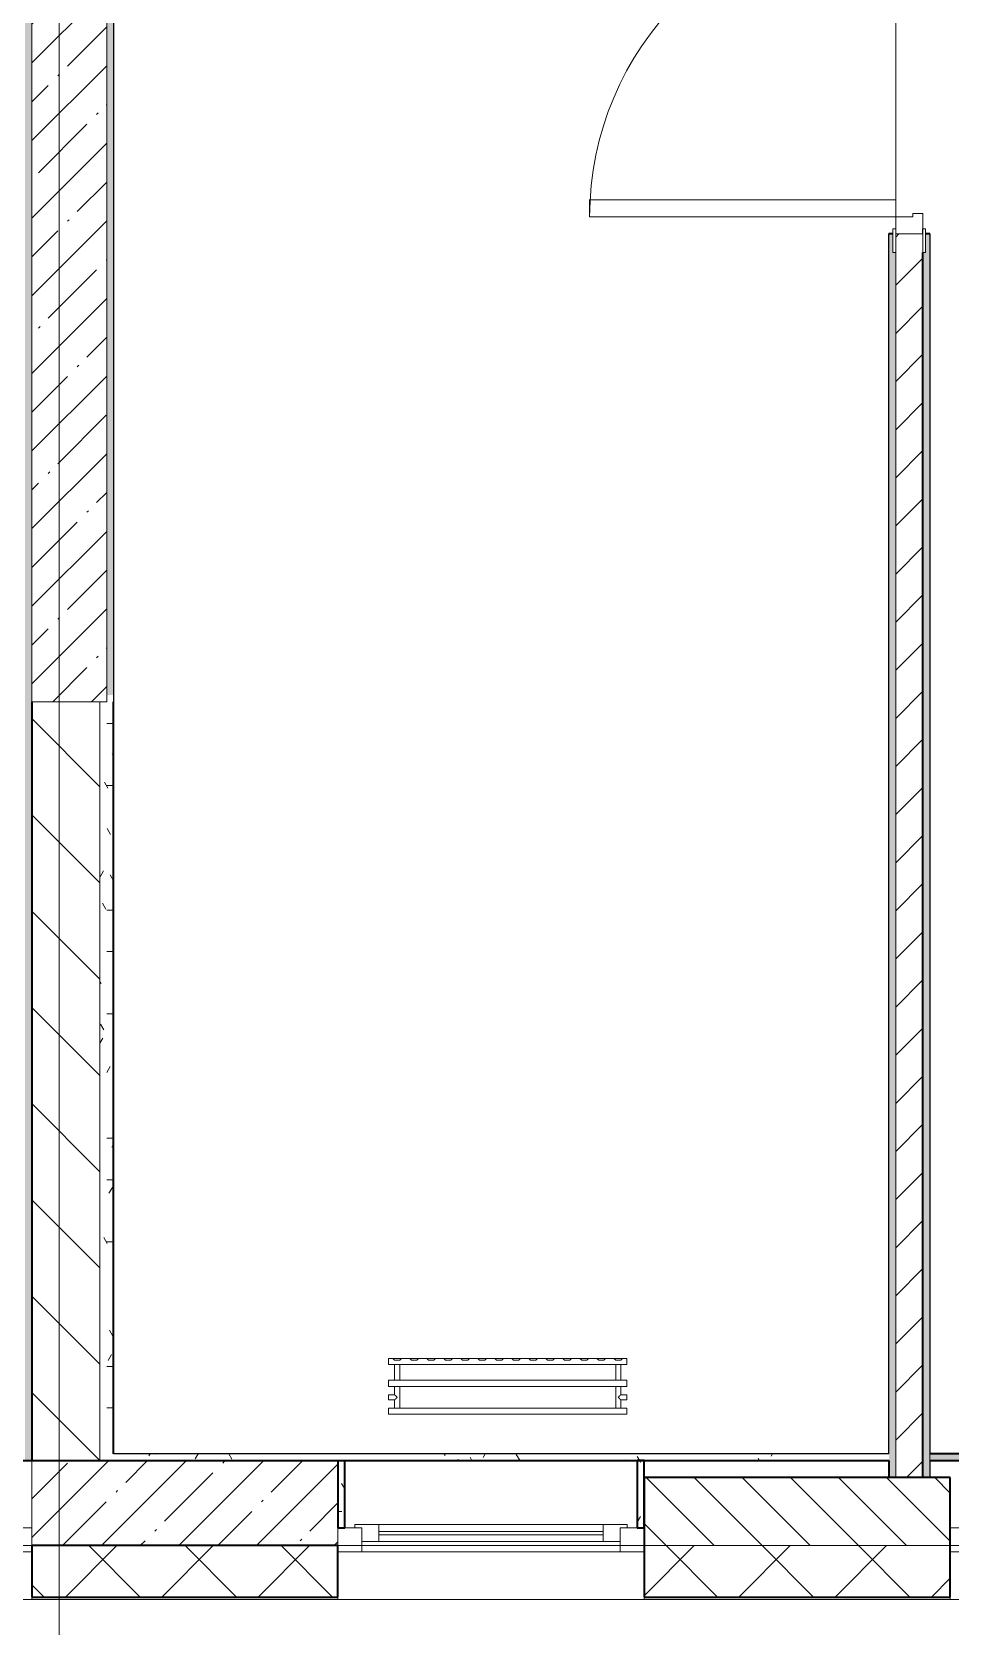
# Model space of a CAD drawing. Header units: millimetres. Extents: x 3914 to 443608, y -156176 to 78197.
# Drawn here: x 422550 to 425250, y -146313 to -141628 of the extents above; entities that cross this region are included whole.
import ezdxf

# ---------------------------------------------------------------- set-up
doc = ezdxf.new("R2010")
doc.units = ezdxf.units.MM
for name, color, linetype, lineweight in [('A-DOOR-1', 7, 'Continuous', 5), ('A-FLOR', 7, 'Continuous', 9), ('A-GLAZ', 7, 'Continuous', 9), ('A-GLAZ-1', 7, 'Continuous', 5), ('A-WALL', 7, 'Continuous', 5), ('A-WALL-1', 7, 'Continuous', 35), ('I-WALL', 7, 'Continuous', 5), ('S-COLS-1', 7, 'Continuous', 5), ('Оси', 7, 'Continuous', 9)]:
    doc.layers.add(name, color=color, linetype=linetype, lineweight=lineweight)
for name, color, linetype, lineweight, true_color in [('A-DOOR-FRAM-1', 7, 'Continuous', 5, 0xc0c0c0), ('A-WALL-FNSH-1', 9, 'Continuous', 5, 0x808080), ('M-EQPM-1', 7, 'Continuous', 9, 0xb2b2b2)]:
    doc.layers.add(name, color=color, linetype=linetype, lineweight=lineweight, true_color=true_color)
pattern_1 = [(45, (315419.7, -145976.68), (-114.04925, 114.04925), []), (45, (315533.75, -145976.68), (-114.04925, 114.04925), [201.612, -40.322, 6.706, -33.617])]
pattern_2 = [(0, (315419.7, -145976.68), (243.84, 60.96), [20.117, -162.763, 20.117, -162.763, -975.36]), (0, (315419.7, -145976.68), (243.84, 60.96), [-365.76, 20.117, -345.643, 20.117, -162.763, -426.72]), (0, (315419.7, -145976.68), (243.84, 60.96), [-914.4, 20.117, -101.803, 20.117, -284.683]), (120, (315511.14, -145946.2), (-174.71291, 180.691634), [20.117, -162.763, 20.117, -162.763, -975.36]), (120, (315511.14, -145946.2), (-174.71291, 180.691634), [-365.76, 20.117, -345.643, 20.117, -162.763, -426.72]), (120, (315511.14, -145946.2), (-174.71291, 180.691634), [-914.4, 20.117, -101.803, 20.117, -284.683]), (240, (315541.62, -145824.28), (-69.12709, -241.651634), [20.117, -162.763, 20.117, -162.763, -975.36]), (240, (315541.62, -145824.28), (-69.12709, -241.651634), [-365.76, 20.117, -345.643, 20.117, -162.763, -426.72]), (240, (315541.62, -145824.28), (-69.12709, -241.651634), [-914.4, 20.117, -101.803, 20.117, -284.683])]

# ---------------------------------------------------------------- blocks, each defined once
blk = doc.blocks.new('120_Окно_СКБ_1Ст - 120_Окно_СКБ_1Ст 900х2500_h_ с форточкой-V552-Объем проектирования 3 этажа')
at = {"layer": 'A-GLAZ'}
for p, q in [((-450, -127), (-450, -57)), ((-450, -57), (-380, -57)), ((-380, -57), (-380, -127)), ((380, -87), (-380, -87)), ((-380, -87), (-380, -127)), ((-330, -137), (-330, -87)), ((330, -137), (330, -87)), ((380, -127), (380, -57)), ((380, -57), (450, -57)), ((380, -127), (380, -87)), ((450, -57), (450, -127)), ((-380, -127), (-450, -127)), ((-380, -127), (-400, -127)), ((-400, -127), (-400, -137)), ((-400, -137), (400, -137)), ((400, -137), (-400, -137)), ((450, -127), (380, -127)), ((400, -127), (380, -127)), ((400, -137), (400, -127))]:
    blk.add_line(p, q, dxfattribs=at)
at = {"layer": 'A-GLAZ-1'}
for p, q in [((450, -57), (-450, -57)), ((-430, -127), (-400, -127)), ((-330, -107), (330, -107)), ((330, -117), (-330, -117)), ((400, -127), (430, -127))]:
    blk.add_line(p, q, dxfattribs=at)
blk = doc.blocks.new('120_Окно_СКБ_1Ст - 120_Окно_СКБ_1Ст 900х2500_h_ с форточкой-V606-Объем проектирования 3 этажа')
at = {"layer": 'A-GLAZ'}
for p, q in [((-450, -127), (-450, -57)), ((-450, -57), (-380, -57)), ((-380, -57), (-380, -127)), ((380, -87), (-380, -87)), ((-380, -87), (-380, -127)), ((-330, -137), (-330, -87)), ((330, -137), (330, -87)), ((380, -127), (380, -57)), ((380, -57), (450, -57)), ((380, -127), (380, -87)), ((450, -57), (450, -127)), ((-380, -127), (-450, -127)), ((-380, -127), (-400, -127)), ((-400, -127), (-400, -137)), ((-400, -137), (400, -137)), ((400, -137), (-400, -137)), ((450, -127), (380, -127)), ((400, -127), (380, -127)), ((400, -137), (400, -127))]:
    blk.add_line(p, q, dxfattribs=at)
at = {"layer": 'A-GLAZ-1'}
for p, q in [((450, -57), (-450, -57)), ((-430, -127), (-400, -127)), ((-330, -107), (330, -107)), ((330, -117), (-330, -117)), ((400, -127), (430, -127))]:
    blk.add_line(p, q, dxfattribs=at)
blk = doc.blocks.new('radiator_prado_classic_z_tip_30_po exemplyaru - Classic Z Тип 30-300-V689-Объем проектирования 3 этажа')
at = {"layer": 'M-EQPM-1'}
for p, q in [((0, 228), (0, 210)), ((700, 228), (0, 228)), ((0, 210), (0, 228)), ((0, 228), (12.5, 228)), ((0, 210), (700, 210)), ((17.8, 210), (0, 210)), ((12.5, 228), (37.5, 228)), ((37.5, 228), (12.5, 228)), ((12.5, 228), (37.5, 228)), ((12.5, 228), (17.5, 223)), ((12.5, 228), (17.5, 223)), ((32.5, 223), (17.5, 223)), ((17.5, 223), (32.5, 223)), ((17.5, 210), (17.5, 164)), ((17.5, 210), (17.5, 164)), ((17.8, 210), (17.5, 210)), ((17.5, 210), (17.8, 210)), ((17.8, 210), (17.5, 210)), ((17.5, 210), (32.5, 210)), ((32.2, 210), (17.8, 210)), ((17.8, 210), (32.2, 210)), ((18.5, 210), (17.8, 210)), ((21.3, 210), (18.5, 210)), ((32.2, 210), (21.3, 210)), ((32.5, 210), (32.2, 210)), ((32.2, 210), (32.5, 210)), ((32.5, 210), (32.2, 210)), ((667.8, 210), (32.2, 210)), ((32.5, 223), (37.5, 228)), ((37.5, 228), (32.5, 223)), ((32.5, 164), (32.5, 210)), ((32.5, 164), (32.5, 210)), ((37.5, 228), (62.5, 228)), ((62.5, 228), (87.5, 228)), ((87.5, 228), (62.5, 228)), ((62.5, 228), (87.5, 228)), ((62.5, 228), (67.5, 223)), ((62.5, 228), (67.5, 223)), ((82.5, 223), (67.5, 223)), ((67.5, 223), (82.5, 223)), ((82.5, 223), (87.5, 228)), ((87.5, 228), (82.5, 223)), ((87.5, 228), (112.5, 228)), ((112.5, 228), (137.5, 228)), ((137.5, 228), (112.5, 228)), ((112.5, 228), (137.5, 228)), ((112.5, 228), (117.5, 223)), ((112.5, 228), (117.5, 223)), ((132.5, 223), (117.5, 223)), ((117.5, 223), (132.5, 223)), ((132.5, 223), (137.5, 228)), ((137.5, 228), (132.5, 223)), ((137.5, 228), (162.5, 228)), ((162.5, 228), (187.5, 228)), ((187.5, 228), (162.5, 228)), ((162.5, 228), (187.5, 228)), ((162.5, 228), (167.5, 223)), ((162.5, 228), (167.5, 223)), ((182.5, 223), (167.5, 223)), ((167.5, 223), (182.5, 223)), ((182.5, 223), (187.5, 228)), ((187.5, 228), (182.5, 223)), ((187.5, 228), (212.5, 228)), ((212.5, 228), (237.5, 228)), ((237.5, 228), (212.5, 228)), ((212.5, 228), (237.5, 228)), ((212.5, 228), (217.5, 223)), ((212.5, 228), (217.5, 223)), ((232.5, 223), (217.5, 223)), ((217.5, 223), (232.5, 223)), ((232.5, 223), (237.5, 228)), ((237.5, 228), (232.5, 223)), ((237.5, 228), (262.5, 228)), ((262.5, 228), (287.5, 228)), ((287.5, 228), (262.5, 228)), ((262.5, 228), (287.5, 228)), ((262.5, 228), (267.5, 223)), ((262.5, 228), (267.5, 223)), ((282.5, 223), (267.5, 223)), ((267.5, 223), (282.5, 223)), ((282.5, 223), (287.5, 228)), ((287.5, 228), (282.5, 223)), ((287.5, 228), (312.5, 228)), ((312.5, 228), (337.5, 228)), ((337.5, 228), (312.5, 228)), ((312.5, 228), (337.5, 228)), ((312.5, 228), (317.5, 223)), ((312.5, 228), (317.5, 223)), ((332.5, 223), (317.5, 223)), ((317.5, 223), (332.5, 223)), ((332.5, 223), (337.5, 228)), ((337.5, 228), (332.5, 223)), ((337.5, 228), (362.5, 228)), ((362.5, 228), (387.5, 228)), ((387.5, 228), (362.5, 228)), ((362.5, 228), (387.5, 228)), ((362.5, 228), (367.5, 223)), ((362.5, 228), (367.5, 223)), ((382.5, 223), (367.5, 223)), ((367.5, 223), (382.5, 223)), ((382.5, 223), (387.5, 228)), ((387.5, 228), (382.5, 223)), ((387.5, 228), (412.5, 228)), ((412.5, 228), (437.5, 228)), ((437.5, 228), (412.5, 228)), ((412.5, 228), (437.5, 228)), ((412.5, 228), (417.5, 223)), ((412.5, 228), (417.5, 223)), ((432.5, 223), (417.5, 223)), ((417.5, 223), (432.5, 223)), ((432.5, 223), (437.5, 228)), ((437.5, 228), (432.5, 223)), ((437.5, 228), (462.5, 228)), ((462.5, 228), (487.5, 228)), ((487.5, 228), (462.5, 228)), ((462.5, 228), (487.5, 228)), ((462.5, 228), (467.5, 223)), ((462.5, 228), (467.5, 223)), ((482.5, 223), (467.5, 223)), ((467.5, 223), (482.5, 223)), ((482.5, 223), (487.5, 228)), ((487.5, 228), (482.5, 223)), ((487.5, 228), (512.5, 228)), ((512.5, 228), (537.5, 228)), ((537.5, 228), (512.5, 228)), ((512.5, 228), (537.5, 228)), ((512.5, 228), (517.5, 223)), ((512.5, 228), (517.5, 223)), ((532.5, 223), (517.5, 223)), ((517.5, 223), (532.5, 223)), ((532.5, 223), (537.5, 228)), ((537.5, 228), (532.5, 223)), ((537.5, 228), (562.5, 228)), ((562.5, 228), (587.5, 228)), ((587.5, 228), (562.5, 228)), ((562.5, 228), (587.5, 228)), ((562.5, 228), (567.5, 223)), ((562.5, 228), (567.5, 223)), ((582.5, 223), (567.5, 223)), ((567.5, 223), (582.5, 223)), ((582.5, 223), (587.5, 228)), ((587.5, 228), (582.5, 223)), ((587.5, 228), (612.5, 228)), ((612.5, 228), (637.5, 228)), ((637.5, 228), (612.5, 228)), ((612.5, 228), (637.5, 228)), ((612.5, 228), (617.5, 223)), ((612.5, 228), (617.5, 223)), ((632.5, 223), (617.5, 223)), ((617.5, 223), (632.5, 223)), ((632.5, 223), (637.5, 228)), ((637.5, 228), (632.5, 223)), ((637.5, 228), (662.5, 228)), ((662.5, 228), (687.5, 228)), ((687.5, 228), (662.5, 228)), ((662.5, 228), (687.5, 228)), ((662.5, 228), (667.5, 223)), ((662.5, 228), (667.5, 223)), ((682.5, 223), (667.5, 223)), ((667.5, 223), (682.5, 223)), ((667.5, 210), (667.5, 164)), ((667.5, 210), (667.5, 164)), ((667.8, 210), (667.5, 210)), ((667.5, 210), (682.5, 210)), ((667.8, 210), (667.5, 210)), ((667.5, 210), (667.8, 210)), ((668.5, 210), (667.8, 210)), ((668.5, 210), (667.8, 210)), ((667.8, 210), (681.5, 210)), ((669.7, 210), (668.5, 210)), ((673.1, 210), (668.5, 210)), ((671.2, 210), (669.7, 210)), ((673.1, 210), (671.2, 210)), ((675, 210), (673.1, 210)), ((678.7, 210), (673.1, 210)), ((676.9, 210), (675, 210)), ((678.7, 210), (676.9, 210)), ((680.3, 210), (678.7, 210)), ((681.5, 210), (678.7, 210)), ((681.5, 210), (680.3, 210)), ((682.2, 210), (681.5, 210)), ((682.2, 210), (681.5, 210)), ((681.5, 210), (682.2, 210)), ((682.5, 210), (682.2, 210)), ((682.5, 210), (682.2, 210)), ((682.2, 210), (682.5, 210)), ((700, 210), (682.2, 210)), ((682.5, 223), (687.5, 228)), ((687.5, 228), (682.5, 223)), ((682.5, 164), (682.5, 210)), ((682.5, 164), (682.5, 210)), ((687.5, 228), (700, 228)), ((700, 210), (700, 228)), ((700, 228), (700, 210)), ((700, 164), (0, 164)), ((0, 164), (0, 146)), ((0, 146), (0, 164)), ((0, 164), (17.8, 164)), ((0, 146), (700, 146)), ((18.5, 146), (0, 146)), ((17.8, 164), (17.5, 164)), ((17.5, 164), (17.8, 164)), ((17.8, 164), (17.5, 164)), ((17.5, 164), (32.5, 164)), ((17.5, 146), (17.5, 121.5)), ((17.5, 146), (17.5, 121.5)), ((17.5, 146), (18.5, 146)), ((18.5, 146), (17.5, 146)), ((17.5, 146), (18.5, 146)), ((32.5, 146), (17.5, 146)), ((32.2, 164), (17.8, 164)), ((17.8, 164), (18.5, 164)), ((18.5, 164), (17.8, 164)), ((18.5, 164), (19.7, 164)), ((21.3, 164), (18.5, 164)), ((18.5, 146), (32.2, 146)), ((26.9, 146), (18.5, 146)), ((18.5, 146), (23.1, 146)), ((19.7, 164), (32.2, 164)), ((31.5, 164), (21.3, 164)), ((23.1, 146), (28.7, 146)), ((28.7, 146), (26.9, 146)), ((30.3, 146), (28.7, 146)), ((28.7, 146), (31.5, 146)), ((31.5, 146), (30.3, 146)), ((32.2, 164), (31.5, 164)), ((32.2, 146), (31.5, 146)), ((31.5, 146), (32.2, 146)), ((32.5, 164), (32.2, 164)), ((32.2, 164), (32.5, 164)), ((32.5, 164), (32.2, 164)), ((32.2, 164), (667.8, 164)), ((32.2, 146), (32.5, 146)), ((32.5, 146), (32.2, 146)), ((32.2, 146), (32.5, 146)), ((667.8, 146), (32.2, 146)), ((32.5, 82), (32.5, 146)), ((32.5, 82), (32.5, 146)), ((667.8, 164), (667.5, 164)), ((667.5, 164), (682.5, 164)), ((667.8, 164), (667.5, 164)), ((667.5, 164), (667.8, 164)), ((667.5, 146), (667.5, 82)), ((667.5, 146), (667.5, 82)), ((667.5, 146), (667.8, 146)), ((682.5, 146), (667.5, 146)), ((667.5, 146), (667.8, 146)), ((667.8, 146), (667.5, 146)), ((668.5, 164), (667.8, 164)), ((678.7, 164), (667.8, 164)), ((667.8, 164), (668.5, 164)), ((667.8, 146), (681.5, 146)), ((667.8, 146), (681.5, 146)), ((668.5, 146), (667.8, 146)), ((669.7, 164), (668.5, 164)), ((668.5, 164), (669.7, 164)), ((671.2, 146), (668.5, 146)), ((671.2, 164), (669.7, 164)), ((669.7, 164), (671.2, 164)), ((673.1, 164), (671.2, 164)), ((671.2, 164), (675, 164)), ((676.9, 146), (671.2, 146)), ((675, 164), (673.1, 164)), ((676.9, 164), (675, 164)), ((675, 164), (678.7, 164)), ((678.7, 164), (676.9, 164)), ((681.5, 146), (676.9, 146)), ((680.3, 164), (678.7, 164)), ((682.2, 164), (678.7, 164)), ((678.7, 164), (682.2, 164)), ((681.5, 164), (680.3, 164)), ((682.2, 164), (681.5, 164)), ((681.5, 146), (682.5, 146)), ((681.5, 146), (682.5, 146)), ((682.5, 146), (681.5, 146)), ((700, 146), (681.5, 146)), ((682.5, 164), (682.2, 164)), ((682.5, 164), (682.2, 164)), ((682.2, 164), (682.5, 164)), ((682.2, 164), (700, 164)), ((682.5, 121.5), (682.5, 146)), ((682.5, 121.5), (682.5, 146)), ((700, 146), (700, 164)), ((700, 164), (700, 146)), ((17.5, 121.5), (0, 121.5)), ((17.5, 121.5), (0, 121.5)), ((0, 121.5), (0, 120.5)), ((0, 106.5), (0, 121.5)), ((0, 120.5), (0, 107.5)), ((0, 120.5), (0, 119.3)), ((0, 114), (0, 120.5)), ((0, 120.5), (0, 120.5)), ((0, 119.3), (0, 117.8)), ((0, 117.8), (0, 114)), ((0, 114), (0, 112.1)), ((0, 107.5), (0, 114)), ((0, 112.1), (0, 110.3)), ((0, 110.3), (0, 108.7)), ((0, 108.7), (0, 107.5)), ((0, 107.5), (0, 106.5)), ((0, 107.5), (0, 107.5)), ((0, 106.5), (17.5, 106.5)), ((0, 106.5), (17.5, 106.5)), ((17.5, 106.5), (17.5, 82)), ((17.5, 106.5), (17.5, 82)), ((700, 121.5), (682.5, 121.5)), ((700, 121.5), (682.5, 121.5)), ((682.5, 82), (682.5, 106.5)), ((682.5, 106.5), (700, 106.5)), ((682.5, 82), (682.5, 106.5)), ((682.5, 106.5), (700, 106.5)), ((700, 121.5), (700, 106.5)), ((700, 120.5), (700, 121.5)), ((700, 121.5), (700, 120.5)), ((700, 120.5), (700, 121.5)), ((700, 107.5), (700, 120.5)), ((700, 120.5), (700, 107.5)), ((700, 119.3), (700, 120.5)), ((700, 107.5), (700, 119.3)), ((700, 106.5), (700, 107.5)), ((700, 107.5), (700, 106.5)), ((700, 106.5), (700, 107.5)), ((700, 82), (0, 82)), ((0, 82), (0, 64)), ((0, 64), (0, 82)), ((0, 82), (18.5, 82)), ((700, 64), (0, 64)), ((0, 64), (700, 64)), ((18.5, 82), (17.5, 82)), ((17.5, 82), (18.5, 82)), ((18.5, 82), (17.5, 82)), ((17.5, 82), (32.5, 82)), ((32.2, 82), (18.5, 82)), ((18.5, 82), (32.2, 82)), ((19.7, 82), (18.5, 82)), ((21.3, 82), (19.7, 82)), ((25, 82), (21.3, 82)), ((28.7, 82), (25, 82)), ((31.5, 82), (28.7, 82)), ((32.2, 82), (31.5, 82)), ((32.5, 82), (32.2, 82)), ((32.2, 82), (32.5, 82)), ((32.5, 82), (32.2, 82)), ((32.2, 82), (667.8, 82)), ((667.8, 82), (667.5, 82)), ((667.5, 82), (682.5, 82)), ((667.8, 82), (667.5, 82)), ((667.5, 82), (667.8, 82)), ((681.5, 82), (667.8, 82)), ((681.5, 82), (667.8, 82)), ((667.8, 82), (671.2, 82)), ((671.2, 82), (675, 82)), ((675, 82), (676.9, 82)), ((676.9, 82), (680.3, 82)), ((680.3, 82), (681.5, 82)), ((682.5, 82), (681.5, 82)), ((682.5, 82), (681.5, 82)), ((681.5, 82), (682.5, 82)), ((681.5, 82), (700, 82)), ((700, 64), (700, 82)), ((700, 82), (700, 64))]:
    blk.add_line(p, q, dxfattribs=at)
for points, knots in [([(18.5, 120.5), (18.4, 120.6), (18.3, 120.7), (18.1, 120.9), (17.9, 121.1), (17.8, 121.2), (17.7, 121.3), (17.5, 121.5), (17.5, 121.5), (17.5, 121.5)], [0.7142857, 0.7142857, 0.7142857, 0.7142857, 0.75, 0.7857143, 0.8214286, 0.8571429, 0.8928571, 0.9285714, 1, 1, 1, 1]), ([(17.5, 121.5), (17.5, 121.5), (17.5, 121.5), (17.7, 121.3), (17.8, 121.2), (17.9, 121.1), (18.1, 120.9), (18.3, 120.7), (18.4, 120.6), (18.5, 120.5)], [0, 0, 0, 0, 0.0714286, 0.1071429, 0.1428571, 0.1785714, 0.2142857, 0.25, 0.2857143, 0.2857143, 0.2857143, 0.2857143]), ([(17.5, 121.5), (17.5, 121.5), (17.5, 121.5), (17.7, 121.3), (17.8, 121.2), (17.9, 121.1), (18.1, 120.9), (18.3, 120.7), (18.4, 120.6), (18.5, 120.5)], [0, 0, 0, 0, 0.0714286, 0.1071429, 0.1428571, 0.1785714, 0.2142857, 0.25, 0.2857143, 0.2857143, 0.2857143, 0.2857143]), ([(25, 114), (24.5, 114.5), (23.6, 115.4), (22.4, 116.6), (21.6, 117.4), (21.1, 117.9), (20.8, 118.2), (20.5, 118.5), (20.2, 118.8), (19.8, 119.1), (19.6, 119.4), (19.3, 119.7), (19, 120), (18.7, 120.3), (18.5, 120.5), (18.3, 120.7), (18.1, 120.9), (17.9, 121.1), (17.8, 121.2), (17.7, 121.3), (17.5, 121.5), (17.5, 121.5), (17.5, 121.5)], [0, 0, 0, 0, 0.142857, 0.285714, 0.357143, 0.392857, 0.428571, 0.464286, 0.5, 0.535714, 0.571429, 0.607143, 0.642857, 0.678571, 0.714286, 0.75, 0.785714, 0.821429, 0.857143, 0.892857, 0.928571, 1, 1, 1, 1]), ([(17.5, 106.5), (17.5, 106.5), (17.5, 106.5), (17.7, 106.7), (17.8, 106.8), (17.9, 106.9), (18.1, 107.1), (18.3, 107.3), (18.5, 107.5), (18.7, 107.7), (19, 108), (19.3, 108.3), (19.6, 108.6), (19.8, 108.9), (20.3, 109.3), (20.7, 109.7), (21.1, 110.1), (21.6, 110.6), (22.4, 111.4), (23.6, 112.6), (24.5, 113.5), (25, 114)], [0, 0, 0, 0, 0.071429, 0.107143, 0.142857, 0.178571, 0.214286, 0.25, 0.285714, 0.321429, 0.357143, 0.392857, 0.428571, 0.464286, 0.5, 0.571429, 0.607143, 0.642857, 0.714286, 0.857143, 1, 1, 1, 1]), ([(17.5, 106.5), (17.5, 106.5), (17.5, 106.5), (17.7, 106.7), (17.8, 106.8), (17.9, 106.9), (18.1, 107.1), (18.3, 107.3), (18.4, 107.4), (18.5, 107.5)], [0, 0, 0, 0, 0.0714286, 0.1071429, 0.1428571, 0.1785714, 0.2142857, 0.25, 0.2857143, 0.2857143, 0.2857143, 0.2857143]), ([(18.5, 107.5), (18.4, 107.4), (18.3, 107.3), (18.1, 107.1), (17.9, 106.9), (17.8, 106.8), (17.7, 106.7), (17.5, 106.5), (17.5, 106.5), (17.5, 106.5)], [0.7142857, 0.7142857, 0.7142857, 0.7142857, 0.75, 0.7857143, 0.8214286, 0.8571429, 0.8928571, 0.9285714, 1, 1, 1, 1]), ([(18.5, 107.5), (18.4, 107.4), (18.3, 107.3), (18.1, 107.1), (17.9, 106.9), (17.8, 106.8), (17.7, 106.7), (17.5, 106.5), (17.5, 106.5), (17.5, 106.5)], [0.7142857, 0.7142857, 0.7142857, 0.7142857, 0.75, 0.7857143, 0.8214286, 0.8571429, 0.8928571, 0.9285714, 1, 1, 1, 1]), ([(22.1, 116.9), (21.9, 117.1), (21.6, 117.4), (21.1, 117.9), (20.8, 118.2), (20.5, 118.5), (20.2, 118.8), (19.9, 119.2), (19.7, 119.3), (19.6, 119.4)], [0.2857143, 0.2857143, 0.2857143, 0.2857143, 0.3571429, 0.3928571, 0.4285714, 0.4642857, 0.5, 0.5357143, 0.5714286, 0.5714286, 0.5714286, 0.5714286]), ([(19.6, 119.4), (19.7, 119.3), (19.9, 119.2), (20.3, 118.7), (20.7, 118.3), (21.1, 117.9), (21.6, 117.4), (21.9, 117.1), (22.1, 116.9)], [0.4285714, 0.4285714, 0.4285714, 0.4285714, 0.4642857, 0.5, 0.5714286, 0.6071429, 0.6428571, 0.7142857, 0.7142857, 0.7142857, 0.7142857]), ([(19.6, 119.4), (19.7, 119.3), (19.8, 119.1), (20.3, 118.7), (20.7, 118.3), (21.1, 117.9), (21.6, 117.4), (21.9, 117.1), (22.1, 116.9)], [0.4285714, 0.4285714, 0.4285714, 0.4285714, 0.4642857, 0.5, 0.5714286, 0.6071429, 0.6428571, 0.7142857, 0.7142857, 0.7142857, 0.7142857]), ([(19.6, 108.6), (19.7, 108.7), (19.9, 108.8), (20.3, 109.3), (20.7, 109.7), (21.1, 110.1), (21.6, 110.6), (21.9, 110.9), (22.1, 111.1)], [0.4285714, 0.4285714, 0.4285714, 0.4285714, 0.4642857, 0.5, 0.5714286, 0.6071429, 0.6428571, 0.7142857, 0.7142857, 0.7142857, 0.7142857]), ([(22.1, 111.1), (21.9, 110.9), (21.6, 110.6), (21.1, 110.1), (20.8, 109.8), (20.5, 109.5), (20.2, 109.2), (19.9, 108.8), (19.7, 108.7), (19.6, 108.6)], [0.2857143, 0.2857143, 0.2857143, 0.2857143, 0.3571429, 0.3928571, 0.4285714, 0.4642857, 0.5, 0.5357143, 0.5714286, 0.5714286, 0.5714286, 0.5714286]), ([(22.1, 111.1), (21.9, 110.9), (21.6, 110.6), (21.1, 110.1), (20.8, 109.8), (20.5, 109.5), (20.2, 109.2), (19.8, 108.9), (19.7, 108.7), (19.6, 108.6)], [0.2857143, 0.2857143, 0.2857143, 0.2857143, 0.3571429, 0.3928571, 0.4285714, 0.4642857, 0.5, 0.5357143, 0.5714286, 0.5714286, 0.5714286, 0.5714286]), ([(675, 114), (675.5, 114.5), (676.4, 115.4), (677.6, 116.6), (678.4, 117.4), (678.9, 117.9), (679.2, 118.2), (679.5, 118.5), (679.8, 118.8), (680.1, 119.2), (680.4, 119.4), (680.7, 119.7), (681, 120), (681.3, 120.3), (681.5, 120.5), (681.7, 120.7), (681.9, 120.9), (682.1, 121.1), (682.2, 121.2), (682.3, 121.3), (682.5, 121.5), (682.5, 121.5), (682.5, 121.5)], [0, 0, 0, 0, 0.142857, 0.285714, 0.357143, 0.392857, 0.428571, 0.464286, 0.5, 0.535714, 0.571429, 0.607143, 0.642857, 0.678571, 0.714286, 0.75, 0.785714, 0.821429, 0.857143, 0.892857, 0.928571, 1, 1, 1, 1]), ([(682.5, 106.5), (682.5, 106.5), (682.5, 106.5), (682.3, 106.7), (682.2, 106.8), (682.1, 106.9), (681.9, 107.1), (681.7, 107.3), (681.5, 107.5), (681.3, 107.7), (681, 108), (680.7, 108.3), (680.4, 108.6), (680.1, 108.8), (679.7, 109.3), (679.3, 109.7), (678.9, 110.1), (678.4, 110.6), (677.6, 111.4), (676.4, 112.6), (675.5, 113.5), (675, 114)], [0, 0, 0, 0, 0.071429, 0.107143, 0.142857, 0.178571, 0.214286, 0.25, 0.285714, 0.321429, 0.357143, 0.392857, 0.428571, 0.464286, 0.5, 0.571429, 0.607143, 0.642857, 0.714286, 0.857143, 1, 1, 1, 1]), ([(677.9, 116.9), (678.1, 117.1), (678.4, 117.4), (678.9, 117.9), (679.2, 118.2), (679.5, 118.5), (679.8, 118.8), (680.1, 119.2), (680.3, 119.3), (680.4, 119.4)], [0.2857143, 0.2857143, 0.2857143, 0.2857143, 0.3571429, 0.3928571, 0.4285714, 0.4642857, 0.5, 0.5357143, 0.5714286, 0.5714286, 0.5714286, 0.5714286]), ([(679.2, 118.2), (679.1, 118.1), (678.9, 117.9), (678.4, 117.4), (678.1, 117.1), (677.9, 116.9)], [0.5714286, 0.5714286, 0.5714286, 0.5714286, 0.6071429, 0.6428571, 0.7142857, 0.7142857, 0.7142857, 0.7142857]), ([(679.2, 118.2), (679.1, 118.1), (678.9, 117.9), (678.4, 117.4), (678.1, 117.1), (677.9, 116.9)], [0.5714286, 0.5714286, 0.5714286, 0.5714286, 0.6071429, 0.6428571, 0.7142857, 0.7142857, 0.7142857, 0.7142857]), ([(677.9, 111.1), (678.1, 110.9), (678.4, 110.6), (678.9, 110.1), (679.1, 109.9), (679.2, 109.8)], [0.2857143, 0.2857143, 0.2857143, 0.2857143, 0.3571429, 0.3928571, 0.4285714, 0.4285714, 0.4285714, 0.4285714]), ([(677.9, 111.1), (678.1, 110.9), (678.4, 110.6), (678.9, 110.1), (679.1, 109.9), (679.2, 109.8)], [0.2857143, 0.2857143, 0.2857143, 0.2857143, 0.3571429, 0.3928571, 0.4285714, 0.4285714, 0.4285714, 0.4285714]), ([(679.2, 109.8), (679.1, 109.9), (678.9, 110.1), (678.4, 110.6), (678.1, 110.9), (677.9, 111.1)], [0.5714286, 0.5714286, 0.5714286, 0.5714286, 0.6071429, 0.6428571, 0.7142857, 0.7142857, 0.7142857, 0.7142857]), ([(680.4, 119.4), (680.3, 119.3), (680.1, 119.2), (679.7, 118.7), (679.4, 118.4), (679.2, 118.2)], [0.4285714, 0.4285714, 0.4285714, 0.4285714, 0.4642857, 0.5, 0.5714286, 0.5714286, 0.5714286, 0.5714286]), ([(680.4, 119.4), (680.3, 119.3), (680.1, 119.2), (679.7, 118.7), (679.4, 118.4), (679.2, 118.2)], [0.4285714, 0.4285714, 0.4285714, 0.4285714, 0.4642857, 0.5, 0.5714286, 0.5714286, 0.5714286, 0.5714286]), ([(680.4, 108.6), (680.3, 108.7), (680.1, 108.8), (679.7, 109.3), (679.4, 109.6), (679.2, 109.8)], [0.4285714, 0.4285714, 0.4285714, 0.4285714, 0.4642857, 0.5, 0.5714286, 0.5714286, 0.5714286, 0.5714286]), ([(682.5, 121.5), (682.5, 121.5), (682.5, 121.5), (682.3, 121.3), (682.2, 121.2), (682.1, 121.1), (681.9, 120.9), (681.7, 120.7), (681.6, 120.6), (681.5, 120.5)], [0, 0, 0, 0, 0.0714286, 0.1071429, 0.1428571, 0.1785714, 0.2142857, 0.25, 0.2857143, 0.2857143, 0.2857143, 0.2857143]), ([(682.5, 121.5), (682.5, 121.5), (682.5, 121.5), (682.3, 121.3), (682.2, 121.2), (682.1, 121.1), (681.9, 120.9), (681.7, 120.7), (681.6, 120.6), (681.5, 120.5)], [0, 0, 0, 0, 0.0714286, 0.1071429, 0.1428571, 0.1785714, 0.2142857, 0.25, 0.2857143, 0.2857143, 0.2857143, 0.2857143]), ([(681.5, 120.5), (681.6, 120.6), (681.7, 120.7), (681.9, 120.9), (682.1, 121.1), (682.2, 121.2), (682.3, 121.3), (682.5, 121.5), (682.5, 121.5), (682.5, 121.5)], [0.7142857, 0.7142857, 0.7142857, 0.7142857, 0.75, 0.7857143, 0.8214286, 0.8571429, 0.8928571, 0.9285714, 1, 1, 1, 1]), ([(681.5, 107.5), (681.6, 107.4), (681.7, 107.3), (681.9, 107.1), (682.1, 106.9), (682.2, 106.8), (682.3, 106.7), (682.5, 106.5), (682.5, 106.5), (682.5, 106.5)], [0.7142857, 0.7142857, 0.7142857, 0.7142857, 0.75, 0.7857143, 0.8214286, 0.8571429, 0.8928571, 0.9285714, 1, 1, 1, 1]), ([(681.5, 107.5), (681.6, 107.4), (681.7, 107.3), (681.9, 107.1), (682.1, 106.9), (682.2, 106.8), (682.3, 106.7), (682.5, 106.5), (682.5, 106.5), (682.5, 106.5)], [0.7142857, 0.7142857, 0.7142857, 0.7142857, 0.75, 0.7857143, 0.8214286, 0.8571429, 0.8928571, 0.9285714, 1, 1, 1, 1]), ([(682.5, 106.5), (682.5, 106.5), (682.5, 106.5), (682.3, 106.7), (682.2, 106.8), (682.1, 106.9), (681.9, 107.1), (681.7, 107.3), (681.6, 107.4), (681.5, 107.5)], [0, 0, 0, 0, 0.0714286, 0.1071429, 0.1428571, 0.1785714, 0.2142857, 0.25, 0.2857143, 0.2857143, 0.2857143, 0.2857143])]:
    blk.add_open_spline(points, degree=3, knots=knots, dxfattribs=at)
for points in [[(19.6, 119.4), (19.5, 119.5), (19.3, 119.7), (19, 120), (18.7, 120.3), (18.6, 120.4), (18.5, 120.5)], [(18.5, 120.5), (18.6, 120.4), (18.7, 120.3), (19, 120), (19.3, 119.7), (19.5, 119.5), (19.6, 119.4)], [(18.5, 120.5), (18.6, 120.4), (18.7, 120.3), (19, 120), (19.3, 119.7), (19.5, 119.5), (19.6, 119.4)], [(18.5, 107.5), (18.6, 107.6), (18.7, 107.7), (19, 108), (19.3, 108.3), (19.5, 108.5), (19.6, 108.6)], [(19.6, 108.6), (19.5, 108.5), (19.3, 108.3), (19, 108), (18.7, 107.7), (18.6, 107.6), (18.5, 107.5)], [(19.6, 108.6), (19.5, 108.5), (19.3, 108.3), (19, 108), (18.7, 107.7), (18.6, 107.6), (18.5, 107.5)], [(23.6, 115.4), (23.1, 115.9), (22.6, 116.4), (22.1, 116.9)], [(22.1, 116.9), (22.6, 116.4), (23.6, 115.4), (24.5, 114.5), (25, 114)], [(22.1, 116.9), (22.6, 116.4), (23.6, 115.4), (24.5, 114.5), (25, 114)], [(25, 114), (24.5, 113.5), (23.6, 112.6), (22.6, 111.6), (22.1, 111.1)], [(25, 114), (24.5, 113.5), (23.6, 112.6), (22.6, 111.6), (22.1, 111.1)], [(22.1, 111.1), (22.6, 111.6), (23.1, 112.1), (23.6, 112.6)], [(25, 114), (24.5, 114.5), (24, 115), (23.6, 115.4)], [(23.6, 112.6), (24, 113), (24.5, 113.5), (25, 114)], [(677.9, 116.9), (677.4, 116.4), (676.4, 115.4), (675.5, 114.5), (675, 114)], [(677.9, 116.9), (677.4, 116.4), (676.4, 115.4), (675.5, 114.5), (675, 114)], [(675, 114), (675.5, 114.5), (676.4, 115.4), (677.4, 116.4), (677.9, 116.9)], [(675, 114), (675.5, 113.5), (676.4, 112.6), (677.4, 111.6), (677.9, 111.1)], [(675, 114), (675.5, 113.5), (676.4, 112.6), (677.4, 111.6), (677.9, 111.1)], [(677.9, 111.1), (677.4, 111.6), (676.4, 112.6), (675.5, 113.5), (675, 114)], [(679.2, 109.8), (679.3, 109.7), (679.5, 109.5), (679.8, 109.2), (680.1, 108.8), (680.3, 108.7), (680.4, 108.6)], [(679.2, 109.8), (679.3, 109.7), (679.5, 109.5), (679.8, 109.2), (680.1, 108.8), (680.3, 108.7), (680.4, 108.6)], [(681.5, 120.5), (681.4, 120.4), (681.3, 120.3), (681, 120), (680.7, 119.7), (680.5, 119.5), (680.4, 119.4)], [(681.5, 120.5), (681.4, 120.4), (681.3, 120.3), (681, 120), (680.7, 119.7), (680.5, 119.5), (680.4, 119.4)], [(680.4, 119.4), (680.5, 119.5), (680.7, 119.7), (681, 120), (681.3, 120.3), (681.4, 120.4), (681.5, 120.5)], [(680.4, 108.6), (680.5, 108.5), (680.7, 108.3), (681, 108), (681.3, 107.7), (681.4, 107.6), (681.5, 107.5)], [(680.4, 108.6), (680.5, 108.5), (680.7, 108.3), (681, 108), (681.3, 107.7), (681.4, 107.6), (681.5, 107.5)], [(681.5, 107.5), (681.4, 107.6), (681.3, 107.7), (681, 108), (680.7, 108.3), (680.5, 108.5), (680.4, 108.6)]]:
    blk.add_open_spline(points, degree=3, dxfattribs=at)

msp = doc.modelspace()

# ---------------------------------------------------------------- hatches: boundary and pattern name
at = {"layer": 'A-WALL'}
h = msp.add_hatch(dxfattribs=at)
h.set_pattern_fill('FP_2', color=256, style=0, pattern_type=2)
h.set_pattern_definition([(135, (315419.7, -145976.68), (-70.71068, -70.71068), [])])
h.paths.add_polyline_path([(420599.7, -146076.7), (421649.7, -146076.7), (421649.7, -145876.7), (420599.7, -145876.7)])
h.paths.add_polyline_path([(425249.7, -146076.7), (425249.7, -145876.7), (424349.7, -145876.7), (424349.7, -146076.7), (425190.7, -146076.7)])
h.paths.add_polyline_path([(426149.7, -146076.7), (427049.7, -146076.7), (427049.7, -145876.7), (426149.7, -145876.7), (426149.7, -145955.6)])
h.paths.add_polyline_path([(407349.7, -146076.7), (408149.7, -146076.7), (408149.7, -145876.7), (407349.7, -145876.7), (407349.7, -146024.7)])
h.paths.add_polyline_path([(436849.7, -146076.7), (436849.7, -145876.7), (436549.7, -145876.7), (436549.7, -146076.7)])
h.paths.add_polyline_path([(434705.4, -146076.7), (434749.7, -146076.7), (434749.7, -145876.7), (434249.7, -145877.6), (434249.7, -146076.7)])
h.paths.add_polyline_path([(409949.7, -146076.7), (410199.7, -146076.7), (410199.7, -145876.7), (409949.7, -145876.7), (409949.7, -146053.8)])
h.paths.add_polyline_path([(412499.7, -146076.7), (413549.7, -146076.7), (413549.7, -145876.7), (412499.7, -145876.7)])
h.paths.add_polyline_path([(417029.7, -146076.7), (417149.7, -146076.7), (417149.7, -145876.7), (416249.7, -145876.7), (416249.7, -146076.7), (416989.7, -146076.7)])
h.paths.add_polyline_path([(431399.7, -146076.7), (432449.7, -146076.7), (432449.7, -145876.7), (431399.7, -145876.7), (431399.7, -145974.2)])
h.paths.add_polyline_path([(418049.7, -146076.7), (418299.7, -146076.7), (418299.7, -145876.7), (418049.7, -145876.7), (418049.7, -145926.7)])
h.paths.add_polyline_path([(428849.7, -146076.7), (429099.7, -146076.7), (429099.7, -145876.7), (428849.7, -145876.7), (428849.7, -146060.7)])
h = msp.add_hatch(dxfattribs=at)
h.set_pattern_fill('FP_24', color=256, style=0, pattern_type=2)
h.set_pattern_definition([(45, (315419.7, -145976.68), (-141.42136, 141.42136), []), (135, (315419.7, -145976.68), (-141.42136, -141.42136), [])])
h.paths.add_polyline_path([(440496.8, -146226.7), (440499.7, -146226.7), (440499.7, -146076.7), (439149.7, -146076.7), (439149.7, -146226.7), (440249.7, -146226.7)])
h.paths.add_polyline_path([(436549.7, -146226.7), (436849.7, -146226.7), (436849.7, -146076.7), (435649.7, -146076.7), (435649.7, -146226.7), (435793.2, -146226.7)])
h.paths.add_polyline_path([(434705.4, -146226.7), (434749.7, -146226.7), (434749.7, -146076.7), (433349.7, -146076.7), (433349.7, -146226.7), (434249.7, -146226.7)])
h.paths.add_polyline_path([(432449.7, -146226.7), (432449.7, -146076.7), (431399.7, -146076.7), (431399.7, -146226.7)])
h.paths.add_polyline_path([(428178.7, -146226.7), (429099.7, -146226.7), (429099.7, -146076.7), (427949.7, -146076.7), (427949.7, -146226.7)])
h.paths.add_polyline_path([(426149.7, -146226.7), (427049.7, -146226.7), (427049.7, -146076.7), (426149.7, -146076.7), (426149.7, -146208.1)])
h.paths.add_polyline_path([(422739.9, -146226.7), (423449.7, -146226.7), (423449.7, -146076.7), (422549.7, -146076.7), (422549.7, -146226.7)])
h.paths.add_polyline_path([(425190.7, -146226.7), (425249.7, -146226.7), (425249.7, -146076.7), (424349.7, -146076.7), (424349.7, -146226.7), (425187.4, -146226.7)])
h.paths.add_polyline_path([(421649.7, -146226.7), (421649.7, -146076.7), (420599.7, -146076.7), (420599.7, -146226.7), (421122.3, -146226.7)])
h.paths.add_polyline_path([(416249.7, -146226.7), (418299.7, -146226.7), (418299.7, -146076.7), (416249.7, -146076.7)])
h.paths.add_polyline_path([(412949.9, -146226.7), (413549.7, -146226.7), (413549.7, -146076.7), (412499.7, -146076.7), (412499.7, -146226.7)])
h.paths.add_polyline_path([(415125.4, -146226.7), (415349.7, -146226.7), (415349.7, -146076.7), (414449.7, -146076.7), (414449.7, -146226.7)])
h.paths.add_polyline_path([(404704.8, -146226.7), (406449.7, -146226.7), (406449.7, -146076.7), (404629.7, -146076.7), (404629.7, -146226.7), (404693.2, -146226.7)])
h.paths.add_polyline_path([(407349.7, -146226.7), (408149.7, -146226.7), (408149.7, -146076.7), (407349.7, -146076.7)])
h.paths.add_polyline_path([(410199.7, -146226.7), (410199.7, -146076.7), (409049.7, -146076.7), (409049.7, -146226.7), (409997.1, -146226.7)])
at = {"layer": 'I-WALL'}
h = msp.add_hatch(dxfattribs=at)
h.set_pattern_fill('FP_1', color=256, style=0, pattern_type=2)
h.set_pattern_definition(pattern_1)
h.paths.add_polyline_path([(422769.7, -143596.7), (422769.7, -143596.7), (422769.7, -135376.7), (422549.7, -135376.7), (422549.7, -143596.7), (422749.7, -143596.7)])
h = msp.add_hatch(dxfattribs=at)
h.set_pattern_fill('FP_22', color=256, style=0, pattern_type=2)
h.set_pattern_definition([(45, (315419.7, -145976.68), (-70.71068, 70.71068), [])])
h.paths.add_polyline_path([(425169.7, -145876.7), (425169.7, -142221.7), (425089.7, -142221.7), (425089.7, -145876.7)])
h.paths.add_polyline_path([(425139.7, -140821.7), (425169.7, -140821.7), (425169.7, -135576.7), (425089.7, -135576.7), (425089.7, -140821.7), (425131.9, -140821.7)])
h = msp.add_hatch(dxfattribs=at)
h.set_pattern_fill('FP_191', color=256, style=0, pattern_type=2)
h.set_pattern_definition(pattern_2)
h.paths.add_polyline_path([(422549.7, -145826.7), (422549.7, -135596.7), (422529.7, -135596.7), (422529.7, -145826.7)])
h = msp.add_hatch(dxfattribs=at)
h.set_pattern_fill('FP_191', color=256, style=0, pattern_type=2)
h.set_pattern_definition(pattern_2)
h.paths.add_polyline_path([(422769.7, -143576.7), (422789.7, -143576.7), (422789.7, -135597.7), (422769.7, -135596.7), (422769.7, -140796.7)])
h = msp.add_hatch(dxfattribs=at)
h.set_pattern_fill('FP_191', color=256, style=0, pattern_type=2)
h.set_pattern_definition(pattern_2)
h.paths.add_polyline_path([(425089.7, -145876.7), (425089.4, -142276.7), (425081.7, -142276.7), (425081.7, -142221.7), (425069.7, -142221.7), (425069.7, -145876.7)])
h.paths.add_polyline_path([(425081.7, -140821.7), (425081.7, -140766.7), (425089.7, -140766.7), (425089.7, -135596.7), (425069.7, -135597.7), (425069.7, -140821.7)])
h = msp.add_hatch(dxfattribs=at)
h.set_pattern_fill('FP_191', color=256, style=0, pattern_type=2)
h.set_pattern_definition(pattern_2)
h.paths.add_polyline_path([(425169.7, -145876.7), (425189.7, -145876.3), (425189.7, -142221.7), (425177.7, -142221.7), (425177.7, -142276.7), (425169.7, -142276.7), (425169.7, -145848.9)])
h.paths.add_polyline_path([(425177.7, -140821.7), (425189.7, -140821.7), (425189.7, -139377.7), (425169.7, -139376.7), (425170.5, -140766.7), (425177.7, -140766.7), (425177.7, -140808.3)])
h = msp.add_hatch(dxfattribs=at)
h.set_pattern_fill('FP_23', color=256, style=0, pattern_type=2)
h.set_pattern_definition([(135, (315419.7, -145976.68), (-141.42136, -141.42136), [])])
h.paths.add_polyline_path([(422749.7, -145826.7), (422749.7, -143596.7), (422549.7, -143596.7), (422549.7, -145826.7), (422739.9, -145826.7)])
h = msp.add_hatch(dxfattribs=at)
h.set_pattern_fill('FP_191', color=256, style=0, pattern_type=2)
h.set_pattern_definition(pattern_2)
h.paths.add_polyline_path([(422789.7, -145826.7), (422789.7, -143596.7), (422749.7, -143596.7), (422749.7, -145826.7), (422769.7, -145826.7)])
h = msp.add_hatch(dxfattribs=at)
h.set_pattern_fill('FP_191', color=256, style=0, pattern_type=2)
h.set_pattern_definition(pattern_2)
h.paths.add_polyline_path([(423827.6, -145826.7), (425069.6, -145824.7), (425068.7, -145806.7), (422790.7, -145806.7), (422790.1, -145826.7), (423470.4, -145826.7)])
h = msp.add_hatch(dxfattribs=at)
h.set_pattern_fill('FP_191', color=256, style=0, pattern_type=2)
h.set_pattern_definition(pattern_2)
h.paths.add_polyline_path([(440181.9, -145826.7), (440229.7, -145826.7), (440229.7, -145806.7), (425190.7, -145806.7), (425190.7, -145826.7), (440144.3, -145826.7)])
h = msp.add_hatch(dxfattribs=at)
h.set_pattern_fill('FP_191', color=256, style=0, pattern_type=2)
h.set_pattern_definition(pattern_2)
h.paths.add_polyline_path([(423469.7, -146024.7), (423469.7, -145826.7), (423449.7, -145826.7), (423449.7, -146024.7)])
h = msp.add_hatch(dxfattribs=at)
h.set_pattern_fill('FP_191', color=256, style=0, pattern_type=2)
h.set_pattern_definition(pattern_2)
h.paths.add_polyline_path([(424349.7, -146024.7), (424349.7, -145826.8), (424329.7, -145826.8), (424329.7, -146024.7)])
at = {"layer": 'S-COLS-1'}
h = msp.add_hatch(dxfattribs=at)
h.set_pattern_fill('FP_1', color=256, style=0, pattern_type=2)
h.set_pattern_definition(pattern_1)
h.paths.add_polyline_path([(423449.7, -146076.7), (423449.7, -145826.7), (422549.7, -145826.7), (422549.7, -146076.7), (422739.9, -146076.7)])

# ---------------------------------------------------------------- linework, layer by layer
at = {"layer": 'A-DOOR-1'}
for p, q in [((424189.7, -142121.7), (425089.7, -142121.7)), ((424189.7, -142171.7), (424189.7, -142121.7)), ((425089.7, -142121.7), (425089.7, -142171.7)), ((425089.7, -142171.7), (424189.7, -142171.7))]:
    msp.add_line(p, q, dxfattribs=at)
msp.add_arc((425089.7, -142171.7), 900, 90, 180, dxfattribs=at)
at = {"layer": 'A-DOOR-FRAM-1'}
for p, q in [((425089.7, -142221.7), (425089.7, -142171.7)), ((425089.7, -142171.7), (425139.7, -142171.7)), ((425139.7, -142161.7), (425169.7, -142161.7)), ((425139.7, -142171.7), (425139.7, -142161.7)), ((425169.7, -142161.7), (425169.7, -142221.7)), ((425081.7, -142206.7), (425089.7, -142206.7)), ((425081.7, -142276.7), (425081.7, -142206.7)), ((425089.7, -142206.7), (425089.7, -142276.7)), ((425169.7, -142221.7), (425089.7, -142221.7)), ((425168.7, -142206.7), (425169.7, -142206.7)), ((425168.7, -142221.7), (425168.7, -142206.7)), ((425169.7, -142221.7), (425168.7, -142221.7)), ((425169.7, -142206.7), (425169.7, -142221.7)), ((425169.7, -142206.7), (425177.7, -142206.7)), ((425169.7, -142276.7), (425169.7, -142206.7)), ((425177.7, -142206.7), (425177.7, -142276.7)), ((425089.7, -142276.7), (425081.7, -142276.7)), ((425177.7, -142276.7), (425169.7, -142276.7))]:
    msp.add_line(p, q, dxfattribs=at)
at = {"layer": 'A-FLOR'}
for p, q in [((422789.7, -145806.7), (422789.7, -135597.7)), ((425089.7, -140871.7), (425089.7, -142171.7)), ((425089.7, -142246.7), (425089.7, -143599.5)), ((423469.7, -145806.7), (422790.7, -145806.7))]:
    msp.add_line(p, q, dxfattribs=at)
at = {"layer": 'A-WALL'}
for p, q in [((422549.7, -135376.7), (422549.7, -143596.7)), ((422769.7, -135376.7), (422769.7, -143596.7)), ((422549.7, -145826.7), (422549.7, -135596.7)), ((422789.7, -143576.7), (422789.7, -135596.7)), ((425069.7, -142221.7), (425069.7, -145806.7)), ((425189.7, -145876.7), (425189.7, -142221.7)), ((422769.7, -143596.7), (422549.7, -143596.7)), ((422749.7, -145826.7), (422749.7, -143596.7)), ((425089.7, -143599.5), (425089.7, -145876.7)), ((425069.7, -145806.7), (422789.7, -145806.7)), ((424349.7, -146076.7), (425249.7, -146076.7)), ((424349.7, -146076.7), (427049.7, -146076.7)), ((422549.7, -146226.7), (423449.7, -146226.7)), ((424349.7, -146226.7), (425249.7, -146226.7)), ((422549.7, -146234.7), (421649.7, -146234.7)), ((422549.7, -146229.7), (423449.7, -146229.7)), ((424349.7, -146234.7), (423449.7, -146234.7)), ((424349.7, -146229.7), (425249.7, -146229.7)), ((426149.7, -146234.7), (425249.7, -146234.7))]:
    msp.add_line(p, q, dxfattribs=at)
at = {"layer": 'A-WALL-1'}
for p, q in [((425081.7, -142221.7), (425069.7, -142221.7)), ((425189.7, -142221.7), (425177.7, -142221.7)), ((425169.7, -145876.7), (425169.7, -142276.7)), ((422549.7, -143596.7), (422549.7, -145826.7)), ((422789.7, -145806.7), (422789.7, -143596.7)), ((440229.7, -145806.7), (425189.7, -145806.7)), ((418049.7, -145826.7), (422549.7, -145826.7)), ((422549.7, -145826.7), (425069.7, -145826.7)), ((423449.7, -145826.7), (423449.7, -146024.7)), ((423469.7, -146024.7), (423469.7, -145826.7)), ((424349.7, -145826.8), (424329.7, -145826.8)), ((424329.7, -145826.8), (424329.7, -146024.7)), ((424349.7, -146024.7), (424349.7, -145826.8)), ((425069.7, -145826.7), (425069.7, -145876.7)), ((425189.7, -145826.7), (440229.7, -145826.7)), ((425249.7, -145876.7), (424349.7, -145876.7)), ((424349.7, -145876.7), (424349.7, -146226.7)), ((425249.7, -146226.7), (425249.7, -145876.7)), ((423449.7, -146024.7), (423469.7, -146024.7)), ((424329.7, -146024.7), (424349.7, -146024.7)), ((423449.7, -146076.7), (422549.7, -146076.7)), ((422549.7, -146076.7), (422549.7, -146226.7)), ((423449.7, -146226.7), (423449.7, -146076.7))]:
    msp.add_line(p, q, dxfattribs=at)
at = {"layer": 'A-WALL-FNSH-1'}
for p, q in [((422790.7, -145805.7), (422790.7, -135597.7)), ((425069.7, -142221.7), (425068.7, -142221.7)), ((425068.7, -142221.7), (425068.7, -145805.7)), ((425190.7, -142221.7), (425189.7, -142221.7)), ((425190.7, -145805.7), (425190.7, -142221.7)), ((422789.7, -143576.7), (422789.7, -145806.7)), ((425068.7, -145805.7), (422790.7, -145805.7)), ((440228.7, -145805.7), (425190.7, -145805.7)), ((423470.7, -146024.7), (423470.7, -145826.7)), ((424329.7, -145826.8), (424328.7, -145826.8)), ((424328.7, -145826.8), (424328.7, -146024.7)), ((425190.7, -145876.7), (425190.7, -145826.7)), ((423469.7, -146024.7), (423470.7, -146024.7)), ((424328.7, -146024.7), (424329.7, -146024.7)), ((422549.7, -146226.7), (422549.7, -146234.7)), ((423449.7, -146234.7), (423449.7, -146226.7)), ((424349.7, -146226.7), (424349.7, -146234.7)), ((425249.7, -146234.7), (425249.7, -146226.7)), ((422549.7, -146234.7), (423449.7, -146234.7)), ((424349.7, -146234.7), (425249.7, -146234.7))]:
    msp.add_line(p, q, dxfattribs=at)
at = {"layer": 'I-WALL'}
for p, q in [((422549.7, -146076.7), (421649.7, -146076.7)), ((424349.7, -146076.7), (423449.7, -146076.7))]:
    msp.add_line(p, q, dxfattribs=at)
at = {"layer": 'S-COLS-1'}
for p, q in [((423449.7, -145826.7), (422549.7, -145826.7)), ((422549.7, -145826.7), (422549.7, -146076.7)), ((423449.7, -146076.7), (423449.7, -145826.7)), ((422549.7, -146076.7), (423449.7, -146076.7))]:
    msp.add_line(p, q, dxfattribs=at)
at = {"layer": 'Оси'}
msp.add_lwpolyline([(422629.7, -147882.9), (422629.7, -142882.9), (422629.7, -128948.4), (422629.7, -123948.4)], dxfattribs=at)

# ---------------------------------------------------------------- block references
at = {"layer": 'A-GLAZ', "color": 3, "rotation": 180}
for name, p in [('120_Окно_СКБ_1Ст - 120_Окно_СКБ_1Ст 900х2500_h_ с форточкой-V552-Объем проектирования 3 этажа', (422099.7, -146151.7)), ('120_Окно_СКБ_1Ст - 120_Окно_СКБ_1Ст 900х2500_h_ с форточкой-V552-Объем проектирования 3 этажа', (423899.7, -146151.7)), ('120_Окно_СКБ_1Ст - 120_Окно_СКБ_1Ст 900х2500_h_ с форточкой-V606-Объем проектирования 3 этажа', (425699.7, -146151.7))]:
    msp.add_blockref(name, p, dxfattribs=at)
at = {"layer": 'M-EQPM-1'}
msp.add_blockref('radiator_prado_classic_z_tip_30_po exemplyaru - Classic Z Тип 30-300-V689-Объем проектирования 3 этажа', (423598.8, -145754.7), dxfattribs=at)

doc.saveas('drawing.dxf')
